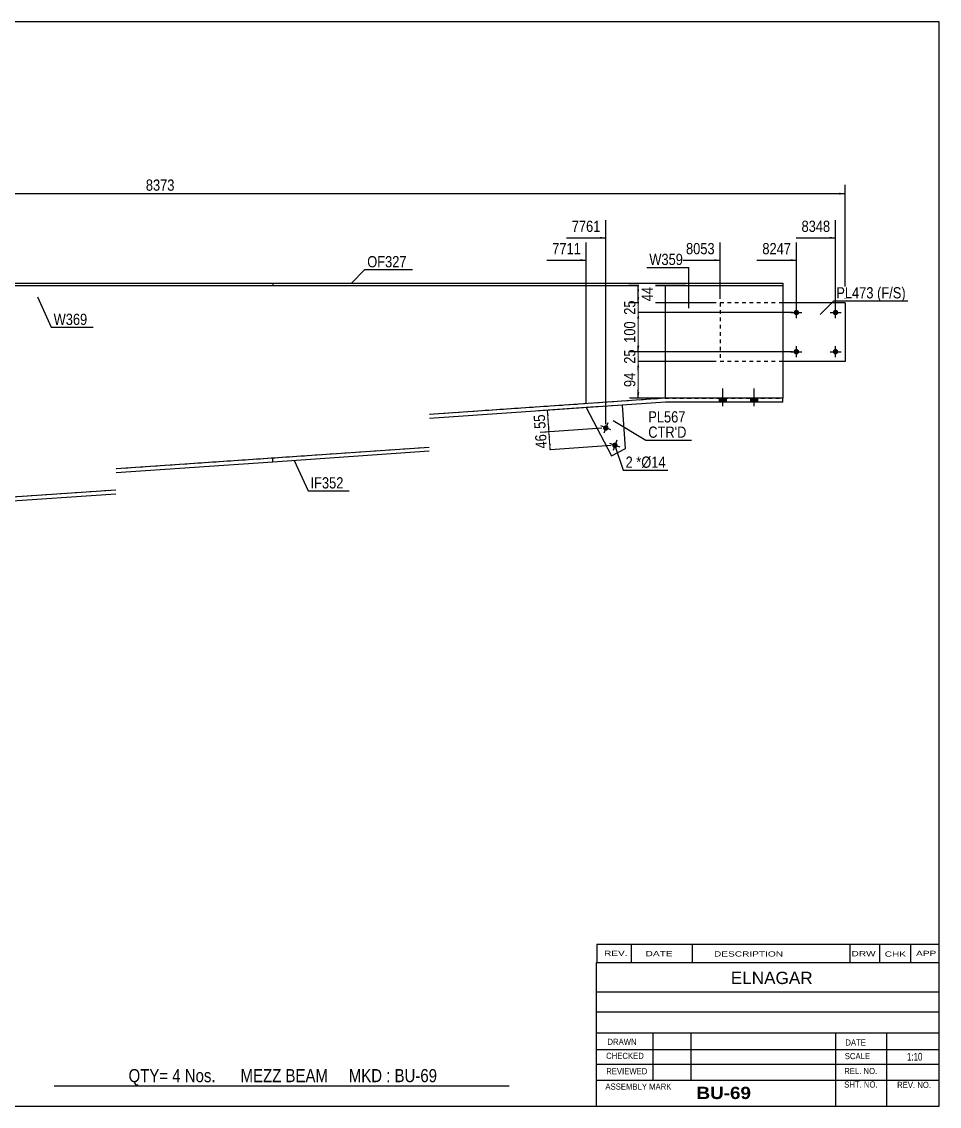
# Model space of a CAD drawing. Header units: millimetres. Extents: x -28 to 374, y -195 to 82.
# Drawn here: x 139.6 to 374, y -195.2 to 81.8 of the extents above; entities that cross this region are included whole.
import ezdxf

# ---------------------------------------------------------------- set-up
doc = ezdxf.new("R2010")
doc.units = ezdxf.units.MM
doc.linetypes.add('DXK_LINE_DOT1', pattern=[1.8814, 0.9407, -0.9407])
doc.styles.add('Arial', font='ARIAL.TTF', dxfattribs={"height": 0.2})
doc.styles.add('Arial Bold', font='ARIALBD.TTF', dxfattribs={"height": 0.2})
doc.styles.add('Arial Narrow', font='ARIALN.TTF', dxfattribs={"height": 0.2})

# ---------------------------------------------------------------- blocks, each defined once
blk = doc.blocks.new('Unknown-629102936-1211')
at = {"color": 5, "linetype": 'Continuous'}
for p, q in [((374.01, 81.78), (-25.99, 81.78)), ((-25.99, 81.78), (-25.99, -195.22)), ((374.01, -195.22), (374.01, 81.78)), ((-25.99, -195.22), (374.01, -195.22))]:
    blk.add_line(p, q, dxfattribs=at)
at = {"color": 174, "linetype": 'Continuous', "style": 'Arial'}
blk.add_text('Tekla structures', height=1.9102, rotation=90, dxfattribs=at).set_placement((-26.49, -194.72))
blk = doc.blocks.new('Part-629102936-1279 - 1232')
at = {"color": 2, "linetype": 'Continuous'}
for p, q in [((0, 15), (0, 14.4)), ((0, 15), (78.81, 15)), ((0, 14.4), (78.81, 14.4)), ((78.91, 15), (163.64, 15)), ((78.91, 14.4), (163.64, 14.4)), ((163.74, 15), (203.74, 15)), ((163.74, 14.4), (203.74, 14.4)), ((203.74, 15), (203.74, 14.4))]:
    blk.add_line(p, q, dxfattribs=at)
blk = doc.blocks.new('Part-629102936-1257 - 1232')
at = {"color": 7, "linetype": 'DXK_LINE_DOT1'}
for p, q in [((318.01, 10), (318.01, -5)), ((334.01, 10), (318.01, 10)), ((334.01, -5), (318.01, -5))]:
    blk.add_line(p, q, dxfattribs=at)
at = {"color": 2, "linetype": 'Continuous'}
for p, q in [((350.01, 10), (334.01, 10)), ((350.01, 10), (350.01, -5)), ((350.01, -5), (334.01, -5))]:
    blk.add_line(p, q, dxfattribs=at)
blk = doc.blocks.new('Part-629102936-1301 - 1232')
at = {"color": 2, "linetype": 'Continuous'}
for p, q in [((203.74, 15), (203.74, 14.4)), ((203.74, 15), (243.74, 15)), ((203.74, 14.4), (243.74, 14.4)), ((243.84, 15), (334.01, 15)), ((243.84, 14.4), (334.01, 14.4)), ((334.01, 15), (334.01, 14.4))]:
    blk.add_line(p, q, dxfattribs=at)
blk = doc.blocks.new('Part-629102936-1345 - 1232')
at = {"color": 2, "linetype": 'Continuous'}
for p, q in [((123.64, -40.6), (123.64, 14.4)), ((304.01, 14.4), (304.01, -14.4))]:
    blk.add_line(p, q, dxfattribs=at)
at = {"color": 7, "linetype": 'DXK_LINE_DOT1'}
for p, q in [((123.64, 14.4), (163.64, 14.4)), ((163.74, 14.4), (243.74, 14.4)), ((243.84, 14.4), (304.01, 14.4)), ((304.01, -14.4), (243.84, -18.54)), ((243.74, -26.95), (163.74, -32.45)), ((163.64, -37.85), (123.64, -40.6))]:
    blk.add_line(p, q, dxfattribs=at)
blk = doc.blocks.new('Bolt-629102936-1431 - 1232')
at = {"linetype": 'Continuous'}
for points in [[(317.85, -15.4), (319.65, -15.4), (319.65, -14.4), (317.85, -14.4)], [(317.85, -15.4), (319.65, -15.4), (319.65, -14.4), (317.85, -14.4)], [(325.85, -15.4), (327.65, -15.4), (327.65, -14.4), (325.85, -14.4)], [(325.85, -15.4), (327.65, -15.4), (327.65, -14.4), (325.85, -14.4)]]:
    blk.add_hatch(color=3, dxfattribs=at).paths.add_polyline_path(points)
at = {"color": 3, "linetype": 'Continuous'}
for p, q in [((318.75, -16.4), (318.75, -11.9)), ((318.75, -16.4), (318.75, -11.9)), ((326.75, -16.4), (326.75, -11.9)), ((326.75, -16.4), (326.75, -11.9)), ((317.85, -15.4), (317.85, -14.4)), ((317.85, -15.4), (317.85, -14.4)), ((319.65, -15.4), (319.65, -14.4)), ((319.65, -15.4), (319.65, -14.4)), ((325.85, -15.4), (325.85, -14.4)), ((325.85, -15.4), (325.85, -14.4)), ((327.65, -15.4), (327.65, -14.4)), ((327.65, -15.4), (327.65, -14.4))]:
    blk.add_line(p, q, dxfattribs=at)
blk = doc.blocks.new('Part-629102936-1367 - 1232')
at = {"color": 2, "linetype": 'Continuous'}
for p, q in [((30, -14.4), (0, -14.4)), ((0, -15.4), (0, -14.4)), ((29.97, -15.4), (0, -15.4)), ((78.81, -18.76), (29.97, -15.4)), ((78.81, -17.76), (30, -14.4)), ((203.74, -29.7), (163.74, -32.45)), ((203.8, -30.7), (203.74, -29.7)), ((203.8, -30.7), (163.74, -33.45)), ((123.64, -40.6), (78.91, -37.52)), ((123.64, -41.6), (78.91, -38.52)), ((163.64, -37.85), (123.64, -40.6)), ((163.64, -38.85), (123.64, -41.6))]:
    blk.add_line(p, q, dxfattribs=at)
blk = doc.blocks.new('Part-629102936-1389 - 1232')
at = {"color": 2, "linetype": 'Continuous'}
for p, q in [((304.01, -14.4), (243.84, -18.54)), ((304.04, -15.4), (243.84, -19.54)), ((334.01, -14.4), (304.01, -14.4)), ((334.01, -15.4), (304.04, -15.4)), ((334.01, -15.4), (334.01, -14.4)), ((243.74, -26.95), (203.74, -29.7)), ((203.8, -30.7), (203.74, -29.7)), ((243.74, -27.95), (203.8, -30.7))]:
    blk.add_line(p, q, dxfattribs=at)
blk = doc.blocks.new('Part-629102936-1411 - 1232')
at = {"color": 2, "linetype": 'Continuous'}
for p, q in [((304.01, 14.4), (304.01, -14.4)), ((334.01, 14.4), (334.01, -14.4))]:
    blk.add_line(p, q, dxfattribs=at)
at = {"color": 7, "linetype": 'DXK_LINE_DOT1'}
for p, q in [((304.01, 14.4), (334.01, 14.4)), ((304.01, -14.4), (334.01, -14.4))]:
    blk.add_line(p, q, dxfattribs=at)
blk = doc.blocks.new('Bolt-629102936-1428 - 1232')
at = {"linetype": 'Continuous'}
for points in [[(336.81, 7.5, -1), (338.21, 7.5, -1)], [(346.81, 7.5, -1), (348.21, 7.5, -1)], [(336.81, -2.5, -1), (338.21, -2.5, -1)], [(346.81, -2.5, -1), (348.21, -2.5, -1)]]:
    blk.add_hatch(color=3, dxfattribs=at).paths.add_polyline_path(points)
at = {"color": 3, "linetype": 'Continuous'}
for p, q in [((337.51, 6.1), (337.51, 8.9)), ((347.51, 6.1), (347.51, 8.9)), ((336.11, 7.5), (338.91, 7.5)), ((346.11, 7.5), (348.91, 7.5)), ((336.11, -2.5), (338.91, -2.5)), ((337.51, -3.9), (337.51, -1.1)), ((346.11, -2.5), (348.91, -2.5)), ((347.51, -3.9), (347.51, -1.1))]:
    blk.add_line(p, q, dxfattribs=at)
blk = doc.blocks.new('Part-629102936-1591 - 1232')
at = {"color": 7, "linetype": 'DXK_LINE_DOT1'}
blk.add_line((293.1, -16.15), (283.84, -16.79), dxfattribs=at)
at = {"color": 2, "linetype": 'Continuous'}
for p, q in [((293.86, -27.26), (293.1, -16.15)), ((283.84, -16.79), (290.32, -29.12)), ((290.32, -29.12), (293.86, -27.26))]:
    blk.add_line(p, q, dxfattribs=at)
blk = doc.blocks.new('Bolt-629102936-1592 - 1232')
at = {"linetype": 'Continuous'}
blk.add_hatch(color=3, dxfattribs=at).paths.add_polyline_path([(289.48, -22.25, -1), (288.18, -21.74, -1)])
at = {"color": 3, "linetype": 'Continuous'}
for p, q in [((290.14, -22.5), (287.53, -21.48)), ((289.34, -20.69), (288.32, -23.3))]:
    blk.add_line(p, q, dxfattribs=at)
blk = doc.blocks.new('Bolt-629102936-1593 - 1232')
at = {"linetype": 'Continuous'}
blk.add_hatch(color=3, dxfattribs=at).paths.add_polyline_path([(291.82, -26.66, -1), (290.5, -26.18, -1)])
at = {"color": 3, "linetype": 'Continuous'}
for p, q in [((292.47, -26.9), (289.85, -25.94)), ((291.64, -25.1), (290.68, -27.73))]:
    blk.add_line(p, q, dxfattribs=at)
blk = doc.blocks.new('StraightDimension-629102936-1507 - 1232')
at = {"linetype": 'Continuous'}
for points in [[(1.5, 37.61), (0, 37.86), (1.5, 38.11)], [(348.51, 38.11), (350.01, 37.86), (348.51, 37.61)]]:
    blk.add_hatch(color=7, dxfattribs=at).paths.add_polyline_path(points)
at = {"color": 7, "linetype": 'Continuous'}
for p, q in [((0, 16), (0, 40.11)), ((350.01, 11), (350.01, 40.11)), ((0, 37.86), (350.01, 37.86))]:
    blk.add_line(p, q, dxfattribs=at)
at = {"color": 0}
blk.add_wipeout([(179.26, 38.01), (179.26, 42.21), (170.75, 42.21), (170.75, 38.01)], dxfattribs=at)
at = {"color": 3, "style": 'Arial Narrow'}
blk.add_text('8373', height=2.863, dxfattribs=at).set_placement((171.35, 38.61))
blk = doc.blocks.new('StraightDimension-629102936-2831 - 1232')
at = {"linetype": 'Continuous'}
for points in [[(274.15, -24.51), (274.29, -22.99), (274.65, -24.47)], [(274.75, -26.04), (274.61, -27.56), (274.25, -26.08)]]:
    blk.add_hatch(color=7, dxfattribs=at).paths.add_polyline_path(points)
at = {"color": 7, "linetype": 'Continuous'}
for p, q in [((287.83, -22.06), (272.05, -23.15)), ((274.61, -27.56), (274.29, -22.99)), ((290.16, -26.49), (272.36, -27.71))]:
    blk.add_line(p, q, dxfattribs=at)
at = {"color": 0}
blk.add_wipeout([(274.13, -22.86), (269.94, -23.15), (270.28, -28), (274.47, -27.71)], dxfattribs=at)
at = {"color": 3, "style": 'Arial Narrow'}
blk.add_text('46', height=2.863, rotation=93.9364, dxfattribs=at).set_placement((273.83, -27.15))
blk = doc.blocks.new('StraightDimension-629102936-2686 - 1232')
at = {"linetype": 'Continuous'}
blk.add_hatch(color=7, dxfattribs=at).paths.add_polyline_path([(287.33, 26.84), (288.83, 26.59), (287.33, 26.34)])
at = {"color": 7, "linetype": 'Continuous'}
for p, q in [((288.83, -20.99), (288.83, 31.09)), ((278.77, 26.59), (288.83, 26.59))]:
    blk.add_line(p, q, dxfattribs=at)
at = {"color": 0}
blk.add_wipeout([(288.06, 27.49), (288.06, 31.69), (279.54, 31.69), (279.54, 27.49)], dxfattribs=at)
at = {"color": 3, "style": 'Arial Narrow'}
blk.add_text('7761', height=2.863, dxfattribs=at).set_placement((280.14, 28.09))
blk = doc.blocks.new('StraightDimension-629102936-1518 - 1232')
at = {"linetype": 'Continuous'}
for points in [[(296.87, -6.5), (297.12, -5), (297.37, -6.5)], [(297.37, -12.9), (297.12, -14.4), (296.87, -12.9)]]:
    blk.add_hatch(color=7, dxfattribs=at).paths.add_polyline_path(points)
at = {"color": 7, "linetype": 'Continuous'}
for p, q in [((317.01, -5), (294.87, -5)), ((297.12, -14.4), (297.12, -5)), ((309.42, -14.4), (294.87, -14.4))]:
    blk.add_line(p, q, dxfattribs=at)
at = {"color": 0}
blk.add_wipeout([(296.97, -7.27), (292.77, -7.27), (292.77, -12.13), (296.97, -12.13)], dxfattribs=at)
at = {"color": 3, "style": 'Arial Narrow'}
blk.add_text('94', height=2.863, rotation=90.0002, dxfattribs=at).set_placement((296.37, -11.53))
blk = doc.blocks.new('StraightDimension-629102936-2685 - 1232')
at = {"linetype": 'Continuous'}
blk.add_hatch(color=7, dxfattribs=at).paths.add_polyline_path([(316.51, 21.14), (318.01, 20.89), (316.51, 20.64)])
at = {"color": 7, "linetype": 'Continuous'}
for p, q in [((318.01, 11), (318.01, 25.39)), ((307.94, 20.89), (318.01, 20.89))]:
    blk.add_line(p, q, dxfattribs=at)
at = {"color": 0}
blk.add_wipeout([(317.23, 21.79), (317.23, 25.99), (308.72, 25.99), (308.72, 21.79)], dxfattribs=at)
at = {"color": 3, "style": 'Arial Narrow'}
blk.add_text('8053', height=2.863, dxfattribs=at).set_placement((309.32, 22.39))
blk = doc.blocks.new('StraightDimension-629102936-1528 - 1232')
at = {"linetype": 'Continuous'}
for points in [[(297.37, -1), (297.12, -2.5), (296.87, -1)], [(296.87, -6.5), (297.12, -5), (297.37, -6.5)]]:
    blk.add_hatch(color=7, dxfattribs=at).paths.add_polyline_path(points)
at = {"color": 7, "linetype": 'Continuous'}
for p, q in [((336.51, -2.5), (294.87, -2.5)), ((297.12, -5), (297.12, -2.5)), ((317.01, -5), (294.87, -5))]:
    blk.add_line(p, q, dxfattribs=at)
at = {"color": 0}
blk.add_wipeout([(296.97, -1.32), (292.77, -1.32), (292.77, -6.18), (296.97, -6.18)], dxfattribs=at)
at = {"color": 3, "style": 'Arial Narrow'}
blk.add_text('25', height=2.863, rotation=90.0002, dxfattribs=at).set_placement((296.37, -5.58))
blk = doc.blocks.new('StraightDimension-629102936-1538 - 1232')
at = {"linetype": 'Continuous'}
for points in [[(296.87, 6), (297.12, 7.5), (297.37, 6)], [(297.37, -1), (297.12, -2.5), (296.87, -1)]]:
    blk.add_hatch(color=7, dxfattribs=at).paths.add_polyline_path(points)
at = {"color": 7, "linetype": 'Continuous'}
for p, q in [((336.51, 7.5), (294.87, 7.5)), ((297.12, -2.5), (297.12, 7.5)), ((336.51, -2.5), (294.87, -2.5))]:
    blk.add_line(p, q, dxfattribs=at)
at = {"color": 0}
blk.add_wipeout([(296.97, 5.84), (292.77, 5.84), (292.77, -0.84), (296.97, -0.84)], dxfattribs=at)
at = {"color": 3, "style": 'Arial Narrow'}
blk.add_text('100', height=2.863, rotation=90.0002, dxfattribs=at).set_placement((296.37, -0.24))
blk = doc.blocks.new('StraightDimension-629102936-1548 - 1232')
at = {"linetype": 'Continuous'}
for points in [[(297.37, 11.5), (297.12, 10), (296.87, 11.5)], [(296.87, 6), (297.12, 7.5), (297.37, 6)]]:
    blk.add_hatch(color=7, dxfattribs=at).paths.add_polyline_path(points)
at = {"color": 7, "linetype": 'Continuous'}
for p, q in [((317.01, 10), (294.87, 10)), ((297.12, 7.5), (297.12, 10)), ((336.51, 7.5), (294.87, 7.5))]:
    blk.add_line(p, q, dxfattribs=at)
at = {"color": 0}
blk.add_wipeout([(296.97, 11.18), (292.77, 11.18), (292.77, 6.32), (296.97, 6.32)], dxfattribs=at)
at = {"color": 3, "style": 'Arial Narrow'}
blk.add_text('25', height=2.863, rotation=90.0002, dxfattribs=at).set_placement((296.37, 6.92))
blk = doc.blocks.new('StraightDimension-629102936-1558 - 1232')
at = {"linetype": 'Continuous'}
for points in [[(296.87, 12.9), (297.12, 14.4), (297.37, 12.9)], [(297.37, 11.5), (297.12, 10), (296.87, 11.5)]]:
    blk.add_hatch(color=7, dxfattribs=at).paths.add_polyline_path(points)
at = {"color": 7, "linetype": 'Continuous'}
for p, q in [((309.28, 14.4), (294.72, 14.4)), ((297.12, 10), (297.12, 14.4)), ((317.01, 10), (294.72, 10))]:
    blk.add_line(p, q, dxfattribs=at)
at = {"color": 0}
blk.add_wipeout([(301.47, 14.63), (297.27, 14.63), (297.27, 9.77), (301.47, 9.77)], dxfattribs=at)
at = {"color": 3, "style": 'Arial Narrow'}
blk.add_text('44', height=2.863, rotation=90.0002, dxfattribs=at).set_placement((300.87, 10.37))
blk = doc.blocks.new('StraightDimension-629102936-2683 - 1232')
at = {"linetype": 'Continuous'}
blk.add_hatch(color=7, dxfattribs=at).paths.add_polyline_path([(346.01, 26.84), (347.51, 26.59), (346.01, 26.34)])
at = {"color": 7, "linetype": 'Continuous'}
for p, q in [((347.51, 8.5), (347.51, 31.09)), ((337.44, 26.59), (347.51, 26.59))]:
    blk.add_line(p, q, dxfattribs=at)
at = {"color": 0}
blk.add_wipeout([(346.73, 27.49), (346.73, 31.69), (338.22, 31.69), (338.22, 27.49)], dxfattribs=at)
at = {"color": 3, "style": 'Arial Narrow'}
blk.add_text('8348', height=2.863, dxfattribs=at).set_placement((338.82, 28.09))
blk = doc.blocks.new('StraightDimension-629102936-2684 - 1232')
at = {"linetype": 'Continuous'}
blk.add_hatch(color=7, dxfattribs=at).paths.add_polyline_path([(336.01, 21.14), (337.51, 20.89), (336.01, 20.64)])
at = {"color": 7, "linetype": 'Continuous'}
for p, q in [((337.51, 8.5), (337.51, 25.39)), ((327.44, 20.89), (337.51, 20.89))]:
    blk.add_line(p, q, dxfattribs=at)
at = {"color": 0}
blk.add_wipeout([(336.73, 21.79), (336.73, 25.99), (328.22, 25.99), (328.22, 21.79)], dxfattribs=at)
at = {"color": 3, "style": 'Arial Narrow'}
blk.add_text('8247', height=2.863, dxfattribs=at).set_placement((328.82, 22.39))
blk = doc.blocks.new('StraightDimension-629102936-2687 - 1232')
at = {"linetype": 'Continuous'}
blk.add_hatch(color=7, dxfattribs=at).paths.add_polyline_path([(282.34, 21.14), (283.84, 20.89), (282.34, 20.64)])
at = {"color": 7, "linetype": 'Continuous'}
for p, q in [((283.84, -15.79), (283.84, 25.39)), ((273.77, 20.89), (283.84, 20.89))]:
    blk.add_line(p, q, dxfattribs=at)
at = {"color": 0}
blk.add_wipeout([(283.06, 21.79), (283.06, 25.99), (274.55, 25.99), (274.55, 21.79)], dxfattribs=at)
at = {"color": 3, "style": 'Arial Narrow'}
blk.add_text('7711', height=2.863, dxfattribs=at).set_placement((275.15, 22.39))
blk = doc.blocks.new('StraightDimension-629102936-2830 - 1232')
at = {"linetype": 'Continuous'}
for points in [[(273.77, -18.99), (273.91, -17.47), (274.27, -18.95)], [(274.44, -21.48), (274.29, -22.99), (273.94, -21.51)]]:
    blk.add_hatch(color=7, dxfattribs=at).paths.add_polyline_path(points)
at = {"color": 7, "linetype": 'Continuous'}
for p, q in [((287.46, -16.54), (271.67, -17.63)), ((274.29, -22.99), (273.91, -17.47)), ((287.83, -22.06), (272.05, -23.15))]:
    blk.add_line(p, q, dxfattribs=at)
at = {"color": 0}
blk.add_wipeout([(273.79, -17.82), (269.6, -18.11), (269.93, -22.95), (274.12, -22.67)], dxfattribs=at)
at = {"color": 3, "style": 'Arial Narrow'}
blk.add_text('55', height=2.863, rotation=93.9364, dxfattribs=at).set_placement((273.48, -22.11))
blk = doc.blocks.new('CBS_CALLOFF-629102936-2886')
at = {"color": 7, "linetype": 'Continuous'}
blk.add_line((147.89, -189.96), (264.12, -189.97), dxfattribs=at)
at = {"color": 3, "linetype": 'Continuous', "style": 'Arial Narrow'}
blk.add_text('QTY= 4 Nos.      MEZZ BEAM     MKD : BU-69', height=3.3405, dxfattribs=at).set_placement((166.93, -189.06))
blk = doc.blocks.new('CBS_NAME_BLOG-629102936-2887')
at = {"color": 7, "linetype": 'Continuous'}
for p, q in [((286.42, -158.47), (373.94, -158.47)), ((286.42, -195.18), (286.42, -158.48)), ((286.42, -166.01), (373.94, -166.01)), ((286.5, -171.06), (374.01, -171.06)), ((286.42, -176.44), (373.94, -176.44)), ((300.95, -188.54), (300.95, -176.44)), ((310.63, -188.52), (310.63, -176.45)), ((347.55, -195.18), (347.55, -176.45)), ((360.6, -195.18), (360.6, -176.44)), ((286.43, -180.74), (374.01, -180.72)), ((286.42, -184.48), (373.94, -184.48)), ((286.42, -188.53), (373.94, -188.53)), ((286.42, -195.22), (374.01, -195.22))]:
    blk.add_line(p, q, dxfattribs=at)
at = {"color": 3, "linetype": 'Continuous', "style": 'Arial'}
blk.add_text('ELNAGAR', height=3.133, dxfattribs=at).set_placement((320.75, -164))
at = {"color": 3, "linetype": 'Continuous'}
for s, height, style, width, p in [('DRAWN', 1.566, 'Arial', 0.9, (289.25, -179.54)), ('DATE', 1.566, 'Arial', 0.9, (350.02, -179.71)), ('CHECKED', 1.566, 'Arial', 0.9, (288.91, -183.12)), ('SCALE', 1.566, 'Arial', 0.9, (349.87, -183.18)), ('1:10', 1.957, 'Arial Narrow', 0.9, (365.76, -183.54)), ('REVIEWED', 1.566, 'Arial', 0.9, (288.94, -187.04)), ('REL. NO.', 1.566, 'Arial', 0.9, (349.73, -186.99)), ('ASSEMBLY MARK', 1.5663, 'Arial', 0.9, (288.73, -190.97)), ('BU-69', 3.131, 'Arial Bold', 1.1, (312, -193.37)), ('SHT. NO.', 1.566, 'Arial', 0.9, (349.72, -190.45)), ('REV. NO.', 1.566, 'Arial', 0.9, (363.25, -190.54))]:
    blk.add_text(s, height=height, dxfattribs=dict(at, style=style, width=width)).set_placement(p)
blk = doc.blocks.new('CBS_REVISION-629102936-2888')
at = {"color": 7, "linetype": 'Continuous'}
for p, q in [((286.51, -153.84), (374.01, -153.84)), ((286.51, -153.84), (286.51, -158.47)), ((295.3, -153.84), (295.3, -158.47)), ((310.9, -153.84), (310.9, -158.41)), ((351.15, -153.84), (351.15, -158.47)), ((358.7, -153.84), (358.7, -158.47)), ((366.64, -153.84), (366.64, -158.47)), ((286.51, -158.47), (374.01, -158.47))]:
    blk.add_line(p, q, dxfattribs=at)
at = {"color": 7, "style": 'Arial Narrow', "width": 1.7}
for s, height, p in [('REV.', 1.326, (288.37, -156.8)), ('DATE', 1.326, (298.99, -156.91)), ('DESCRIPTION', 1.3257, (316.47, -156.97)), ('DRW', 1.326, (351.58, -156.91)), ('CHK', 1.326, (360.07, -157)), ('APP', 1.326, (368.07, -156.84))]:
    blk.add_text(s, height=height, dxfattribs=at).set_placement(p)
blk = doc.blocks.new('MarkSet-629102936-1601 - 1232')
at = {"color": 0}
blk.add_wipeout([(295.71, -32.14), (295.71, -29.14), (293.88, -29.14), (293.88, -32.14)], dxfattribs=at)
blk.add_wipeout([(295.71, -32.14), (295.71, -29.14), (293.88, -29.14), (293.88, -32.14)], dxfattribs=at)
at = {"color": 7, "linetype": 'Continuous'}
blk.add_line((291.16, -26.42), (293.28, -32.74), dxfattribs=at)
at = {"color": 0}
blk.add_wipeout([(297.89, -32.14), (297.89, -29.14), (296.61, -29.14), (296.61, -32.14)], dxfattribs=at)
blk.add_wipeout([(297.89, -32.14), (297.89, -29.14), (296.61, -29.14), (296.61, -32.14)], dxfattribs=at)
at = {"color": 3, "style": 'Arial Narrow'}
blk.add_text('2', height=2.86, dxfattribs=at).set_placement((293.88, -32.14))
at = {"color": 0}
blk.add_wipeout([(304.1, -32.14), (304.1, -29.14), (297.89, -29.14), (297.89, -32.14)], dxfattribs=at)
blk.add_wipeout([(304.1, -32.14), (304.1, -29.14), (297.89, -29.14), (297.89, -32.14)], dxfattribs=at)
at = {"color": 7, "linetype": 'Continuous'}
blk.add_line((293.28, -32.74), (304.7, -32.74), dxfattribs=at)
at = {"color": 3, "style": 'Arial Narrow'}
for s, height, p in [('*', 2.86, (296.61, -32.14)), ('Ø14', 2.863, (297.89, -32.14))]:
    blk.add_text(s, height=height, dxfattribs=at).set_placement(p)
blk = doc.blocks.new('Mark-629102936-1252 - 1232')
at = {"color": 0}
blk.add_wipeout([(357.22, 11.11), (357.22, 14.11), (347.71, 14.11), (347.71, 11.11)], dxfattribs=at)
blk.add_wipeout([(357.22, 11.11), (357.22, 14.11), (347.71, 14.11), (347.71, 11.11)], dxfattribs=at)
at = {"color": 7, "linetype": 'Continuous'}
blk.add_line((343.58, 6.97), (347.11, 10.51), dxfattribs=at)
at = {"color": 0}
blk.add_wipeout([(365.41, 11.11), (365.41, 14.11), (358.12, 14.11), (358.12, 11.11)], dxfattribs=at)
blk.add_wipeout([(365.41, 11.11), (365.41, 14.11), (358.12, 14.11), (358.12, 11.11)], dxfattribs=at)
at = {"color": 7, "linetype": 'Continuous'}
blk.add_line((347.11, 10.51), (366.01, 10.51), dxfattribs=at)
at = {"color": 3, "style": 'Arial Narrow'}
for s, p in [('PL473', (347.71, 11.11)), ('(F/', (358.12, 11.11)), ('S)', (362.13, 11.11))]:
    blk.add_text(s, height=2.863, dxfattribs=at).set_placement(p)
blk = doc.blocks.new('Mark-629102936-1297 - 1232')
at = {"color": 0}
blk.add_wipeout([(237.94, 19.05), (237.94, 22.05), (227.9, 22.05), (227.9, 19.05)], dxfattribs=at)
blk.add_wipeout([(237.94, 19.05), (237.94, 22.05), (227.9, 22.05), (227.9, 19.05)], dxfattribs=at)
at = {"color": 7, "linetype": 'Continuous'}
for p, q in [((223.76, 14.91), (227.3, 18.45)), ((227.3, 18.45), (239.44, 18.45))]:
    blk.add_line(p, q, dxfattribs=at)
at = {"color": 3, "style": 'Arial Narrow'}
blk.add_text('OF327', height=2.863, dxfattribs=at).set_placement((227.9, 19.05))
blk = doc.blocks.new('Mark-629102936-1341 - 1232')
at = {"color": 0}
blk.add_wipeout([(156.38, 4.33), (156.38, 7.33), (147.8, 7.33), (147.8, 4.33)], dxfattribs=at)
blk.add_wipeout([(156.38, 4.33), (156.38, 7.33), (147.8, 7.33), (147.8, 4.33)], dxfattribs=at)
at = {"color": 7, "linetype": 'Continuous'}
for p, q in [((143.66, 11.47), (147.2, 3.73)), ((147.2, 3.73), (157.88, 3.73))]:
    blk.add_line(p, q, dxfattribs=at)
at = {"color": 3, "style": 'Arial Narrow'}
blk.add_text('W369', height=2.863, dxfattribs=at).set_placement((147.8, 4.33))
blk = doc.blocks.new('Mark-629102936-1385 - 1232')
at = {"color": 0}
blk.add_wipeout([(221.81, -37.43), (221.81, -34.43), (213.41, -34.43), (213.41, -37.43)], dxfattribs=at)
blk.add_wipeout([(221.81, -37.43), (221.81, -34.43), (213.41, -34.43), (213.41, -37.43)], dxfattribs=at)
at = {"color": 7, "linetype": 'Continuous'}
for p, q in [((209.27, -30.29), (212.81, -38.03)), ((212.81, -38.03), (223.31, -38.03))]:
    blk.add_line(p, q, dxfattribs=at)
at = {"color": 3, "style": 'Arial Narrow'}
blk.add_text('IF352', height=2.863, dxfattribs=at).set_placement((213.41, -37.43))
blk = doc.blocks.new('Mark-629102936-1407 - 1232')
at = {"color": 7, "linetype": 'Continuous'}
blk.add_line((310.04, 8.61), (310.04, 19.04), dxfattribs=at)
at = {"color": 0}
blk.add_wipeout([(308.54, 19.64), (308.54, 22.64), (299.95, 22.64), (299.95, 19.64)], dxfattribs=at)
blk.add_wipeout([(308.54, 19.64), (308.54, 22.64), (299.95, 22.64), (299.95, 19.64)], dxfattribs=at)
at = {"color": 7, "linetype": 'Continuous'}
blk.add_line((299.35, 19.04), (310.04, 19.04), dxfattribs=at)
at = {"color": 3, "style": 'Arial Narrow'}
blk.add_text('W359', height=2.863, dxfattribs=at).set_placement((299.95, 19.64))
blk = doc.blocks.new('Mark-629102936-1596 - 1232')
at = {"color": 0}
blk.add_wipeout([(309.19, -20.58), (309.19, -17.58), (299.68, -17.58), (299.68, -20.58)], dxfattribs=at)
blk.add_wipeout([(309.19, -20.58), (309.19, -17.58), (299.68, -17.58), (299.68, -20.58)], dxfattribs=at)
blk.add_wipeout([(309.44, -24.48), (309.44, -21.48), (299.68, -21.48), (299.68, -24.48)], dxfattribs=at)
blk.add_wipeout([(309.44, -24.48), (309.44, -21.48), (299.68, -21.48), (299.68, -24.48)], dxfattribs=at)
at = {"color": 7, "linetype": 'Continuous'}
for p, q in [((290.68, -20.06), (299.08, -25.08)), ((299.08, -25.08), (310.69, -25.08))]:
    blk.add_line(p, q, dxfattribs=at)
at = {"color": 3, "style": 'Arial Narrow'}
blk.add_text('PL567', height=2.863, dxfattribs=at).set_placement((299.68, -20.58))
at = {"color": 1, "style": 'Arial Narrow'}
blk.add_text("CTR'D", height=2.863, dxfattribs=at).set_placement((299.68, -24.48))

msp = doc.modelspace()

# ---------------------------------------------------------------- block references
for name in ['Unknown-629102936-1211', 'Part-629102936-1279 - 1232', 'Part-629102936-1345 - 1232', 'Part-629102936-1301 - 1232', 'Part-629102936-1411 - 1232', 'Part-629102936-1257 - 1232', 'Bolt-629102936-1428 - 1232', 'Bolt-629102936-1431 - 1232', 'Part-629102936-1367 - 1232', 'Part-629102936-1389 - 1232', 'Part-629102936-1591 - 1232', 'Bolt-629102936-1592 - 1232', 'Bolt-629102936-1593 - 1232', 'CBS_REVISION-629102936-2888', 'CBS_NAME_BLOG-629102936-2887', 'CBS_CALLOFF-629102936-2886']:
    msp.add_blockref(name, (0, 0))

# ---------------------------------------------------------------- next in the draw order: block references
for name in ['StraightDimension-629102936-1507 - 1232', 'StraightDimension-629102936-1518 - 1232', 'StraightDimension-629102936-2831 - 1232', 'Mark-629102936-1385 - 1232']:
    msp.add_blockref(name, (0, 0))

# ---------------------------------------------------------------- next in the draw order: block references
for name in ['StraightDimension-629102936-2686 - 1232', 'StraightDimension-629102936-2685 - 1232', 'Mark-629102936-1297 - 1232', 'Mark-629102936-1341 - 1232', 'StraightDimension-629102936-1528 - 1232', 'MarkSet-629102936-1601 - 1232']:
    msp.add_blockref(name, (0, 0))

# ---------------------------------------------------------------- next in the draw order: block references
for name in ['StraightDimension-629102936-2687 - 1232', 'StraightDimension-629102936-1538 - 1232', 'Mark-629102936-1596 - 1232']:
    msp.add_blockref(name, (0, 0))

# ---------------------------------------------------------------- next in the draw order: block references
for name in ['StraightDimension-629102936-1548 - 1232', 'StraightDimension-629102936-2830 - 1232']:
    msp.add_blockref(name, (0, 0))

# ---------------------------------------------------------------- next in the draw order: block references
for name in ['StraightDimension-629102936-2683 - 1232', 'StraightDimension-629102936-1558 - 1232']:
    msp.add_blockref(name, (0, 0))

# ---------------------------------------------------------------- next in the draw order: block references
for name in ['StraightDimension-629102936-2684 - 1232', 'Mark-629102936-1407 - 1232', 'Mark-629102936-1252 - 1232']:
    msp.add_blockref(name, (0, 0))

doc.saveas('drawing.dxf')
